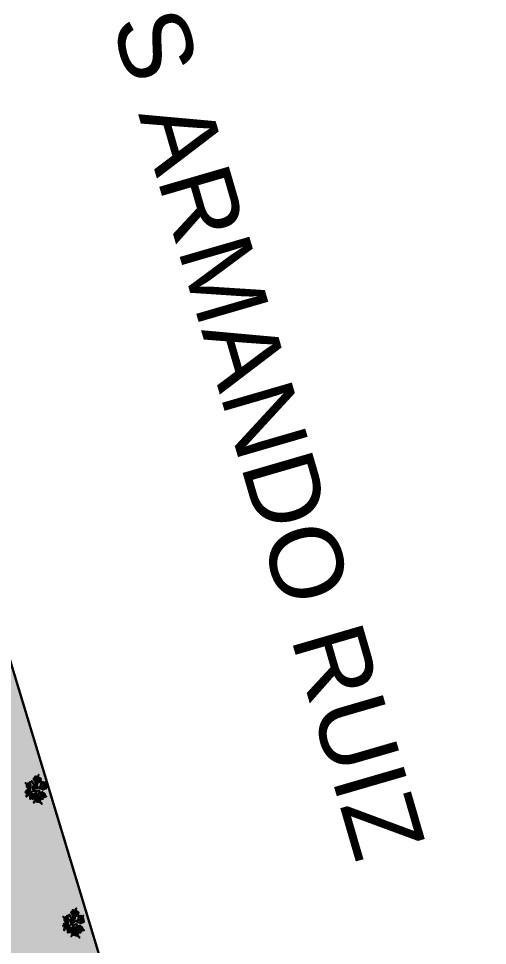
# Model space of a CAD drawing. Header units: millimetres. Extents: x 607619 to 1211550, y 1310734 to 2622648.
# Drawn here: x 607941.06 to 607964.77, y 1310957.26 to 1311004.16 of the extents above; entities that cross this region are included whole.
import ezdxf

# ---------------------------------------------------------------- set-up
doc = ezdxf.new("R2010")
doc.units = ezdxf.units.MM
doc.header["$PDMODE"] = 32
doc.header["$PDSIZE"] = 0.3
doc.layers.add('FLORES', color=7, linetype='Continuous')
doc.layers.add('MUEBLES', color=1, linetype='Continuous')
doc.styles.add('PUNTOS PI', font='arial.ttf', dxfattribs={"height": 2.75})
doc.dimstyles.new('COTAS LINDEROS', dxfattribs={"dimscale": 40, "dimtxt": 2.75, "dimasz": 0.06, "dimexe": 0.005, "dimexo": 0.005, "dimgap": 0.005, "dimtad": 2, "dimzin": 0, "dimdsep": 46, "dimtxsty": 'PUNTOS PI', "dimcen": 0.09, "dimclrd": 1, "dimclre": 1, "dimclrt": 3, "dimadec": 0, "dimazin": 0, "dimtfac": 1, "dimtofl": 0, "dimtmove": 0, "dimatfit": 3, "dimldrblk": 'ARCHTICK', "dimfxl": 1, "dimtolj": 1, "dimtzin": 0, "dimarcsym": 0})

# ---------------------------------------------------------------- blocks, each defined once
blk = doc.blocks.new('FLORES-1')
at = {"color": 86, "linetype": 'Continuous'}
for p, q in [((-0.188, 0.272), (-0.183, 0.181)), ((-0.159, 0.155), (-0.182, 0.283)), ((0.05, 0.385), (0.045, 0.422)), ((0.05, 0.382), (0.061, 0.281)), ((0.054, 0.385), (0.068, 0.419)), ((0.23, 0.294), (0.188, 0.231)), ((-0.183, 0.181), (-0.159, 0.155)), ((-0.141, 0.099), (-0.027, -0.013)), ((-0.074, 0.088), (-0.105, 0.101)), ((-0.064, 0.077), (-0.101, 0.09)), ((0.056, 0.146), (-0.002, 0.01)), ((0.168, 0.017), (0.07, -0.012)), ((0.168, 0.017), (0.196, 0.029))]:
    blk.add_line(p, q, dxfattribs=at)
at = {"color": 1, "linetype": 'Continuous'}
for p, q in [((-0.183, 0.183), (-0.196, 0.169)), ((0.056, 0.146), (0.064, 0.192)), ((0.069, 0.177), (0.069, 0.199))]:
    blk.add_line(p, q, dxfattribs=at)
at = {"color": 86, "linetype": 'Continuous'}
for points in [[(0.102, 0.471), (0.12, 0.499), (0.122, 0.485), (0.114, 0.464)], [(-0.219, 0.287), (-0.27, 0.256), (-0.269, 0.243), (-0.208, 0.289)], [(-0.217, 0.356), (-0.235, 0.368), (-0.251, 0.364), (-0.223, 0.355)], [(-0.17, 0.299), (-0.144, 0.266), (-0.019, -0.02)], [(-0.136, 0.247), (-0.09, 0.317), (-0.09, 0.296), (-0.132, 0.248)], [(-0.104, 0.181), (-0.069, 0.258), (-0.065, 0.242), (-0.102, 0.175)], [(0.062, 0.261), (-0.009, 0.344), (-0.042, 0.357), (0.067, 0.244)], [(0.041, 0.367), (-0.039, 0.398), (-0.032, 0.385), (0.038, 0.363)], [(0.024, 0.093), (-0.016, 0.254), (-0.03, 0.244), (0.026, 0.082)], [(0.078, 0.41), (0.053, 0.382)], [(0.06, 0.318), (0.146, 0.399), (0.146, 0.372), (0.056, 0.312)], [(0.062, 0.168), (0.163, 0.241), (0.154, 0.275), (0.06, 0.167)], [(0.194, 0.245), (0.178, 0.395), (0.192, 0.388), (0.198, 0.257), (0.217, 0.334), (0.218, 0.299), (0.203, 0.259)], [(0.196, 0.245), (0.339, 0.231), (0.342, 0.253), (0.198, 0.247)], [(0.333, 0.356), (0.368, 0.404), (0.371, 0.393), (0.338, 0.35)], [(-0.3, 0.135), (-0.385, 0.181), (-0.363, 0.19), (-0.305, 0.159)], [(-0.223, 0.04), (-0.262, -0.01), (-0.273, -0.009), (-0.233, 0.049)], [(-0.078, 0.029), (-0.159, 0.014), (-0.167, 0.003), (-0.073, 0.029)], [(-0.071, 0.106), (-0.022, 0.181), (-0.019, 0.155), (-0.068, 0.101)], [(0.004, -0.008), (-0.032, 0.064), (-0.046, 0.045), (0.001, -0.001)], [(-0.003, 0.006), (0.12, -0.041), (0.116, -0.073), (0.006, -0.002)], [(0, 0.014), (0.133, 0.064), (0.132, 0.042), (0.004, 0.013)], [(0.044, 0.117), (0.149, 0.129), (0.134, 0.111), (0.045, 0.114)], [(0.129, 0.002), (0.184, -0.022), (0.193, -0.017), (0.134, 0.002)], [(0.179, 0.183), (0.282, 0.17), (0.286, 0.151), (0.178, 0.18)], [(0.262, 0.015), (0.304, -0.01), (0.288, -0.016), (0.26, 0.004)], [(0.264, 0.078), (0.276, 0.111), (0.287, 0.094), (0.268, 0.079)], [(-0.019, -0.02), (-0.132, -0.038), (-0.144, -0.059), (-0.021, -0.02)], [(0.01, -0.004), (-0.054, -0.123), (-0.011, -0.107), (0.004, -0.008)], [(0.006, -0.002), (0.047, -0.107), (0.08, -0.101), (0.01, -0.004)]]:
    blk.add_lwpolyline(points, dxfattribs=at)
at = {"color": 1, "linetype": 'Continuous'}
for points in [[(-0.157, 0.318), (-0.107, 0.327), (-0.161, 0.329), (-0.128, 0.346), (-0.163, 0.335), (-0.148, 0.355), (-0.167, 0.338), (-0.169, 0.36), (-0.176, 0.339), (-0.18, 0.36), (-0.181, 0.338), (-0.191, 0.359), (-0.192, 0.336), (-0.209, 0.354), (-0.2, 0.336), (-0.227, 0.342), (-0.209, 0.328), (-0.239, 0.333), (-0.212, 0.32), (-0.244, 0.321), (-0.209, 0.317), (-0.238, 0.301), (-0.202, 0.317), (-0.228, 0.286), (-0.194, 0.311), (-0.202, 0.277), (-0.182, 0.31), (-0.176, 0.275), (-0.173, 0.31), (-0.152, 0.282), (-0.163, 0.32), (-0.123, 0.296), (-0.161, 0.315)], [(0.084, 0.441), (0.152, 0.44), (0.085, 0.447), (0.124, 0.455), (0.072, 0.453), (0.087, 0.468), (0.06, 0.456), (0.064, 0.474), (0.051, 0.456), (0.05, 0.474), (0.045, 0.457), (0.036, 0.47), (0.04, 0.457), (0.023, 0.465), (0.033, 0.457), (0.015, 0.47), (0.017, 0.454), (-0.001, 0.459), (0.011, 0.451), (-0.017, 0.462), (-0.001, 0.45), (-0.035, 0.448), (-0.004, 0.442), (-0.047, 0.437), (0.006, 0.44), (-0.037, 0.419), (0.016, 0.439), (-0.004, 0.418), (0.022, 0.443), (0.016, 0.409), (0.033, 0.442), (0.036, 0.418), (0.042, 0.442), (0.05, 0.41), (0.048, 0.441), (0.076, 0.417), (0.065, 0.439), (0.107, 0.412), (0.074, 0.44), (0.127, 0.42), (0.089, 0.442)], [(0.271, 0.347), (0.243, 0.307), (0.28, 0.334), (0.258, 0.297), (0.289, 0.324), (0.268, 0.282), (0.294, 0.316), (0.29, 0.273), (0.305, 0.315), (0.317, 0.258), (0.315, 0.304), (0.35, 0.265), (0.327, 0.307), (0.374, 0.287), (0.344, 0.313), (0.369, 0.309), (0.332, 0.326), (0.352, 0.33), (0.324, 0.336), (0.331, 0.347), (0.316, 0.346), (0.319, 0.362), (0.304, 0.362), (0.306, 0.384), (0.293, 0.373), (0.294, 0.392), (0.278, 0.386), (0.273, 0.409), (0.265, 0.386), (0.251, 0.419), (0.262, 0.377), (0.224, 0.401), (0.259, 0.375), (0.21, 0.378), (0.259, 0.367), (0.215, 0.357), (0.268, 0.358), (0.22, 0.342), (0.271, 0.351), (0.226, 0.329), (0.266, 0.341)], [(-0.161, 0.17), (-0.138, 0.187), (-0.16, 0.156), (-0.125, 0.173), (-0.153, 0.149), (-0.107, 0.154), (-0.149, 0.14), (-0.102, 0.131), (-0.151, 0.128), (-0.104, 0.11), (-0.151, 0.116), (-0.105, 0.094), (-0.159, 0.11), (-0.131, 0.072), (-0.17, 0.108), (-0.151, 0.054), (-0.173, 0.105), (-0.174, 0.045), (-0.182, 0.107), (-0.196, 0.04), (-0.198, 0.11), (-0.221, 0.046), (-0.215, 0.11), (-0.243, 0.051), (-0.228, 0.109), (-0.27, 0.068), (-0.238, 0.119), (-0.29, 0.093), (-0.248, 0.129), (-0.305, 0.123), (-0.257, 0.144), (-0.311, 0.148), (-0.257, 0.153), (-0.304, 0.169), (-0.253, 0.161), (-0.287, 0.186), (-0.248, 0.17), (-0.262, 0.201), (-0.24, 0.176), (-0.237, 0.213), (-0.23, 0.179), (-0.217, 0.217), (-0.218, 0.176), (-0.199, 0.215), (-0.205, 0.178), (-0.188, 0.215), (-0.195, 0.173)], [(-0.177, 0.172), (-0.183, 0.168), (-0.179, 0.175)], [(-0.169, 0.164), (-0.172, 0.161), (-0.169, 0.165)], [(-0.166, 0.196), (-0.161, 0.206), (-0.167, 0.2)], [(-0.161, 0.176), (-0.147, 0.195), (-0.163, 0.183)], [(0.079, 0.181), (0.071, 0.145), (0.07, 0.173)], [(0.081, 0.193), (0.082, 0.199), (0.083, 0.195)], [(0.099, 0.195), (0.086, 0.154), (0.085, 0.185)], [(0.149, 0.231), (0.179, 0.239), (0.147, 0.224), (0.194, 0.21), (0.144, 0.217), (0.19, 0.193), (0.15, 0.195), (0.17, 0.167), (0.12, 0.192), (0.135, 0.159), (0.112, 0.2), (0.11, 0.152), (0.101, 0.196)], [(0.225, 0.069), (0.258, 0.082), (0.237, 0.065), (0.264, 0.069), (0.237, 0.056), (0.266, 0.058), (0.237, 0.05), (0.272, 0.045), (0.243, 0.04), (0.273, 0.027), (0.245, 0.035), (0.257, 0.006), (0.236, 0.028), (0.245, -0.007), (0.232, 0.025), (0.222, -0.015), (0.224, 0.023), (0.2, -0.002), (0.211, 0.024), (0.176, 0.009), (0.206, 0.034), (0.159, 0.034), (0.197, 0.043), (0.157, 0.052), (0.192, 0.054), (0.163, 0.077), (0.196, 0.063), (0.188, 0.095), (0.202, 0.068), (0.213, 0.106), (0.218, 0.075), (0.244, 0.104), (0.229, 0.067)]]:
    blk.add_lwpolyline(points, dxfattribs=at)
at = {"color": 50, "linetype": 'Continuous'}
for points in [[(-0.161, 0.317), (-0.16, 0.319), (-0.16, 0.324), (-0.162, 0.328), (-0.169, 0.335), (-0.171, 0.336), (-0.182, 0.337), (-0.192, 0.335), (-0.203, 0.327), (-0.207, 0.32), (-0.204, 0.314), (-0.198, 0.311), (-0.188, 0.312), (-0.178, 0.313), (-0.167, 0.315), (-0.159, 0.317)], [(0.043, 0.454), (0.04, 0.455), (0.029, 0.455), (0.02, 0.453), (0.007, 0.451), (-0.004, 0.448), (-0.008, 0.445), (-0.004, 0.442), (0.015, 0.441), (0.033, 0.442), (0.055, 0.441), (0.069, 0.441), (0.084, 0.443), (0.081, 0.452), (0.067, 0.455), (0.053, 0.455), (0.039, 0.453)], [(0.278, 0.38), (0.271, 0.381), (0.263, 0.378), (0.262, 0.372), (0.268, 0.362), (0.275, 0.351), (0.288, 0.337), (0.301, 0.321), (0.317, 0.307), (0.326, 0.313), (0.322, 0.329), (0.315, 0.34), (0.307, 0.35), (0.294, 0.366), (0.28, 0.377)], [(0.117, 0.232), (0.11, 0.234), (0.1, 0.236), (0.088, 0.236), (0.074, 0.234), (0.063, 0.228), (0.054, 0.219), (0.051, 0.211), (0.054, 0.204), (0.063, 0.201), (0.08, 0.2), (0.086, 0.199)], [(0.104, 0.197), (0.108, 0.196), (0.124, 0.195), (0.137, 0.199), (0.144, 0.211), (0.139, 0.22), (0.136, 0.222)], [(0.231, 0.049), (0.23, 0.053), (0.227, 0.057), (0.219, 0.062), (0.207, 0.062), (0.2, 0.056), (0.204, 0.049), (0.207, 0.041), (0.214, 0.031), (0.224, 0.03), (0.232, 0.031), (0.237, 0.039), (0.234, 0.048), (0.23, 0.052)]]:
    blk.add_lwpolyline(points, dxfattribs=at)
blk.add_lwpolyline([(-0.175, 0.155), (-0.175, 0.155), (-0.179, 0.155), (-0.183, 0.156), (-0.186, 0.157), (-0.188, 0.159), (-0.19, 0.16), (-0.192, 0.161), (-0.195, 0.162), (-0.205, 0.167), (-0.215, 0.171), (-0.232, 0.17), (-0.243, 0.162), (-0.249, 0.153), (-0.246, 0.139), (-0.236, 0.123), (-0.222, 0.119), (-0.202, 0.116), (-0.186, 0.113), (-0.165, 0.111), (-0.156, 0.13), (-0.161, 0.146)], close=True, dxfattribs=at)
blk = doc.blocks.new('arbusto5')
at = {"layer": 'FLORES'}
blk.add_blockref('FLORES-1', (0.144, 0.059), dxfattribs=at)
blk = doc.blocks.new('_ArchTick')
at = {"color": 0, "linetype": 'ByBlock', "const_width": 0.15}
blk.add_lwpolyline([(-0.5, -0.5), (0.5, 0.5)], dxfattribs=at)
blk = doc.blocks.new('*D82')
at = {"color": 7, "lineweight": -2, "transparency": 16777216}
blk.add_line((607924.951, 1311040.666), (607922.136, 1311049.675), dxfattribs=at)
at = {"layer": 'Defpoints', "color": 0, "transparency": 16777216}
for p in [(607922.136, 1311049.675), (607922.136, 1311049.675), (607924.951, 1311040.666)]:
    blk.add_point(p, dxfattribs=at)
at = {"color": 7, "lineweight": -2, "transparency": 16777216, "xscale": 0.8, "yscale": 0.8, "zscale": 0.8}
for p, rotation in [((607922.136, 1311049.675), 107.3516374005312), ((607924.951, 1311040.666), 287.3516374005312)]:
    blk.add_blockref('_ArchTick', p, dxfattribs=dict(at, rotation=rotation))
at = {"color": 7, "transparency": 16777216, "insert": (607922.767, 1311044.928), "char_height": 2.75, "width": 591.55013, "attachment_point": 5, "rotation": 287.3516, "style": 'PUNTOS PI'}
blk.add_mtext('\\A1;{\\fArial|b1|i0|c0|p34;\\H0.43636x;5.86 M}', dxfattribs=at)

msp = doc.modelspace()

# ---------------------------------------------------------------- hatches: boundary and pattern name
at = {"true_color": 0xf8f6af}
h = msp.add_hatch(color=51, dxfattribs=at)
h.dxf.hatch_style = 1
h.paths.add_polyline_path([(607930.904, 1311003.827), (607906.225, 1310995.18), (607905.216, 1310994.827), (607909.613, 1310982.297, 0.41593), (607910.774, 1310981.765), (607917.387, 1310984.102), (607922.691, 1310968.984), (607916.107, 1310966.659, 0.350964), (607915.504, 1310965.507), (607917.812, 1310958.931, 0.362883), (607918.991, 1310958.406), (607929.696, 1310962.116, -0.318731), (607930.236, 1310961.844), (607935.469, 1310946.929), (607946.906, 1310950.933), (607945.976, 1310953.933)])
h.paths.add_polyline_path([(607926.945, 1310978.196), (607931.465, 1310979.789), (607930.97, 1310981.193), (607926.45, 1310979.599)], flags=24)
h.paths.add_polyline_path([(607926.923, 1310977.169), (607932.417, 1310979.132), (607931.937, 1310980.476), (607926.443, 1310978.513)], flags=24)

# ---------------------------------------------------------------- linework, layer by layer
msp.add_line((607930.904, 1311003.827), (607946.906, 1310950.933))
msp.add_lwpolyline([(607839.588, 1310896.03), (607830.573, 1310908.801), (607810.381, 1310940.491), (607801.583, 1310954.054), (607791.991, 1310968.777), (607772.915, 1310998.183), (607768.409, 1311008.809), (607773.245, 1311011.33), (607786.499, 1311014.817), (607810.487, 1311019.25), (607840.903, 1311025.406), (607879.483, 1311032.158), (607920.451, 1311039.738), (607929.719, 1311007.753), (607945.976, 1310953.933), (607952.263, 1310933.662), (607906.049, 1310918.274), (607896.329, 1310915.127), (607875.115, 1310907.959)], close=True)
at = {"color": 4}
msp.add_lwpolyline([(607839.588, 1310896.03), (607830.573, 1310908.801), (607810.381, 1310940.491), (607801.583, 1310954.054), (607791.991, 1310968.777), (607772.915, 1310998.183), (607768.409, 1311008.809), (607773.245, 1311011.33), (607786.499, 1311014.817), (607810.487, 1311019.25), (607840.903, 1311025.406), (607879.483, 1311032.158), (607920.451, 1311039.738), (607929.719, 1311007.753), (607945.976, 1310953.933), (607952.263, 1310933.662), (607906.049, 1310918.274), (607896.329, 1310915.127), (607875.115, 1310907.959)], close=True, dxfattribs=at)
at = {"color": 1, "lineweight": 20}
msp.add_lwpolyline([(607839.588, 1310896.03), (607830.573, 1310908.801), (607810.381, 1310940.491), (607801.583, 1310954.054), (607791.991, 1310968.777), (607772.915, 1310998.183), (607768.409, 1311008.809), (607773.245, 1311011.33), (607786.499, 1311014.817), (607810.487, 1311019.25), (607840.903, 1311025.406), (607879.483, 1311032.158), (607920.451, 1311039.738), (607929.719, 1311007.753), (607945.976, 1310953.933), (607952.263, 1310933.662), (607906.049, 1310918.274), (607896.329, 1310915.127), (607875.115, 1310907.959)], close=True, dxfattribs=at)

# ---------------------------------------------------------------- block references
at = {"layer": 'MUEBLES', "linetype": 'Continuous', "xscale": -1.88948268775167, "yscale": 1.889482687538062, "zscale": 1.889482687758526, "rotation": 292.0945269993258}
for p in [(607941.649, 1310964.663), (607943.551, 1310957.903)]:
    msp.add_blockref('arbusto5', p, dxfattribs=at)

# ---------------------------------------------------------------- texts
at = {"style": 'PUNTOS PI'}
msp.add_text('CARLOS ARMANDO RUIZ', height=3.66667, rotation=286.232, dxfattribs=at).set_placement((607940.82, 1311020.919))

# ---------------------------------------------------------------- dimensions: what is measured, and where the dimension line sits
dim = msp.add_aligned_dim(p1=(607924.951, 1311040.666), p2=(607922.136, 1311049.675), distance=0, text='{\\fArial|b1|i0|c0|p34;\\H0.43636x;5.86 M}', dimstyle='COTAS LINDEROS', override={"dimtxt": 2, "dimasz": 0.02, "dimpost": 'm', "dimblk1": 'ArchTick', "dimblk2": 'ArchTick', "dimsah": 1, "dimclrd": 7, "dimclrt": 7})
dim.commit()
dim.dimension.update_dxf_attribs({"geometry": '*D82', "text_midpoint": (607922.767, 1311044.928)})

doc.saveas('drawing.dxf')
